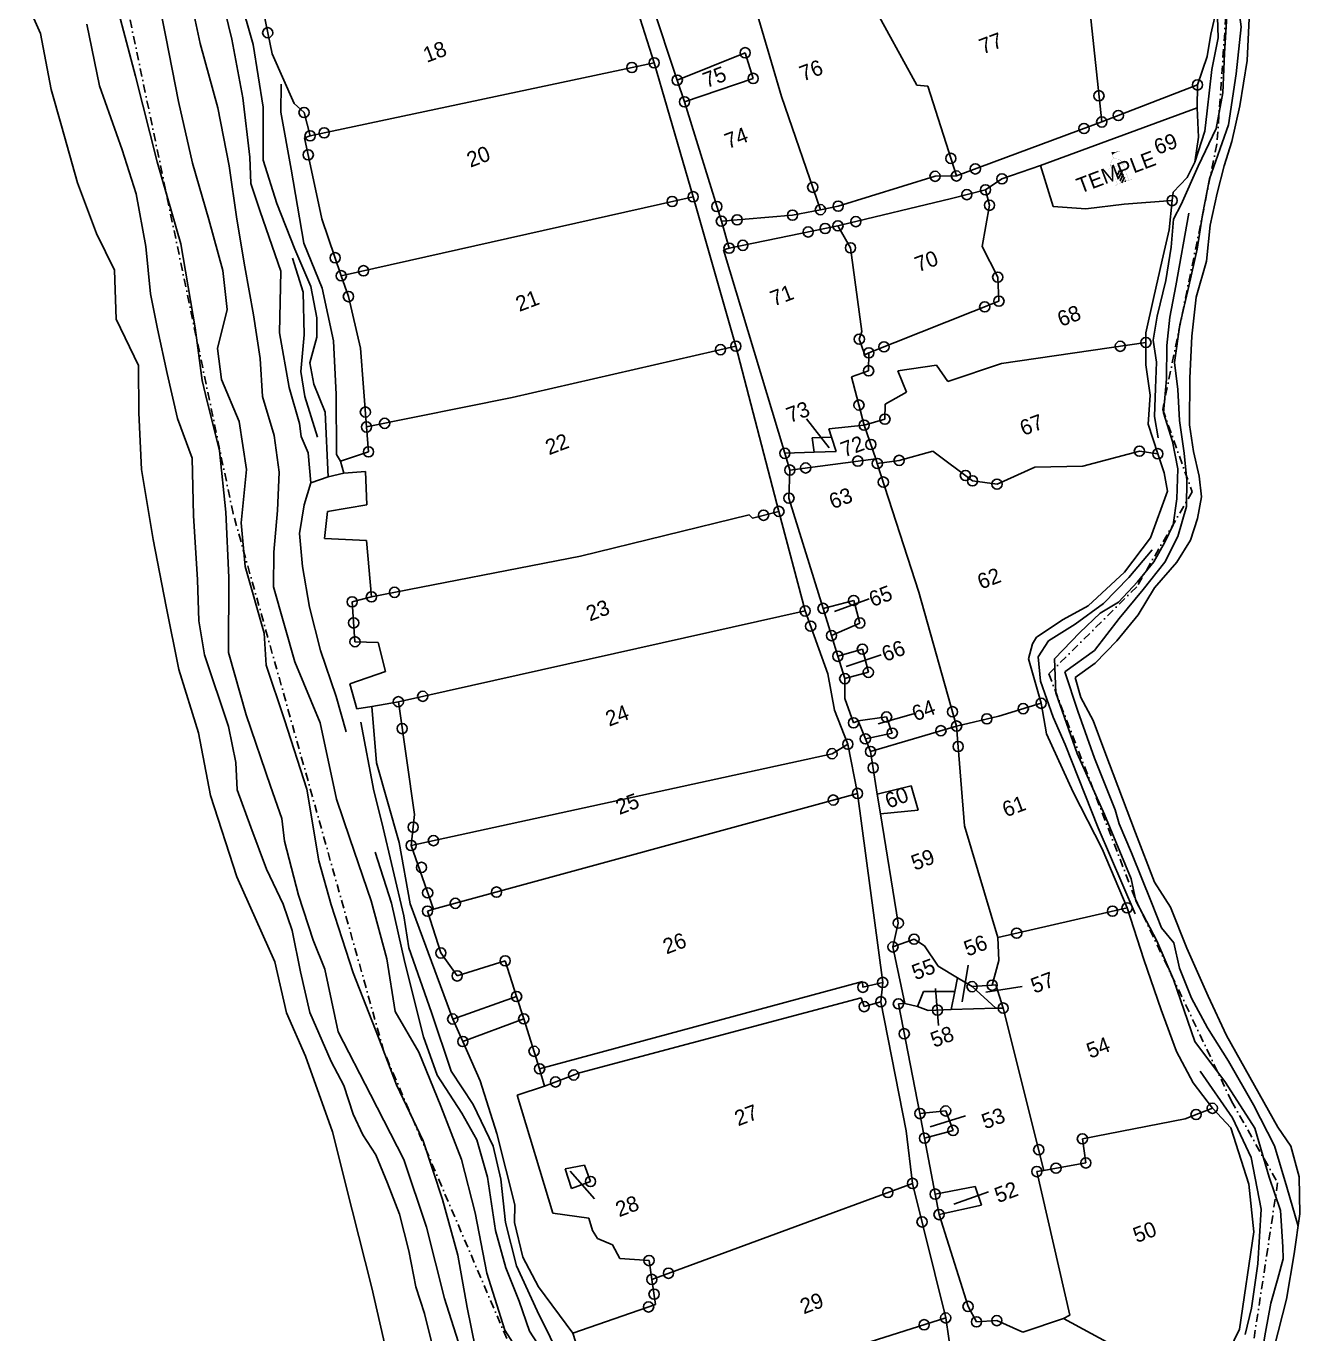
# Model space of a CAD drawing. Header units: metres. Extents: x 307096 to 311250, y 1932270 to 1936190.
# Drawn here: x 307521 to 308298, y 1932917 to 1933716 of the extents above; entities that cross this region are included whole.
import ezdxf

# ---------------------------------------------------------------- set-up
doc = ezdxf.new("R2010")
doc.units = ezdxf.units.M
doc.linetypes.add('DASHDOT', pattern=[1, 0.5, -0.25, 0, -0.25])
for name, color, linetype in [('LINE_WATER', 4, 'Continuous'), ('OFF', 1, 'Continuous'), ('POLY_PARCEL', 6, 'Continuous'), ('POLY_ROAD', 30, 'Continuous'), ('POLY_WATER', 4, 'Continuous'), ('TEXT_MAPIN', 7, 'Continuous'), ('TEXT_PARCEL', 7, 'Continuous'), ('V_BOUND_STREAM_LINE', 7, 'DASHDOT')]:
    doc.layers.add(name, color=color, linetype=linetype)
doc.styles.add('TEXT_MAP', font='')
doc.styles.get('TEXT_MAP').set_extended_font_data('Kruti Dev 050')
doc.dimstyles.get("Standard").update_dxf_attribs({"dimtxt": 0.18, "dimasz": 0.18, "dimexe": 0.18, "dimexo": 0.0625, "dimgap": 0.09, "dimtad": 0, "dimtih": 1, "dimtoh": 1, "dimdec": 4, "dimzin": 0, "dimdsep": 46, "dimtxsty": 'Standard', "dimcen": 0.09, "dimadec": 0, "dimazin": 0, "dimtfac": 1, "dimtdec": 4, "dimtofl": 0, "dimtmove": 0, "dimatfit": 3, "dimfxl": 1, "dimtolj": 1, "dimtzin": 0, "dimarcsym": 0})

msp = doc.modelspace()

# ---------------------------------------------------------------- hatches: boundary and pattern name
at = {"linetype": 'Continuous'}
msp.add_hatch(color=256, dxfattribs=at).paths.add_polyline_path([(308184.81, 1933638.19), (308185.72, 1933638.72), (308186.84, 1933639.02), (308188.16, 1933639.58), (308185.27, 1933638.92), (308184.23, 1933639.08), (308183.09, 1933638.83), (308183.66, 1933637.26), (308183.84, 1933637.34)])
h = msp.add_hatch(dxfattribs=at)
h.set_pattern_fill('ANSI31', color=256, scale=11.742427, angle=20.66671, style=0)
h.set_pattern_definition([(65.6667, (308017.5627, 1933204.3677), (-1.3374096, 0.6047993), [])])
h.paths.add_polyline_path([(308186.27, 1933626.99), (308188.94, 1933619.9), (308192.01, 1933621.06), (308189.34, 1933628.15)])

# ---------------------------------------------------------------- linework, layer by layer
at = {"linetype": 'Continuous', "const_width": 0.0587}
for points in [[(308184.28, 1933635.54), (308183.09, 1933638.83), (308184.23, 1933639.08), (308185.27, 1933638.92), (308188.16, 1933639.58), (308186.84, 1933639.02), (308185.72, 1933638.72), (308184.81, 1933638.19), (308183.84, 1933637.34), (308183.66, 1933637.26)], [(308181.3, 1933628.43), (308192.06, 1933632.49)], [(308183.18, 1933629.14), (308182.71, 1933630.4), (308182.69, 1933632.24), (308183.33, 1933633.64), (308184.04, 1933634.53), (308184.28, 1933635.54), (308185.15, 1933635.19), (308186.73, 1933634.74), (308187.59, 1933634.58), (308188.49, 1933633.99), (308189.3, 1933633.13), (308189.96, 1933631.7)], [(308186.95, 1933619.15), (308183.18, 1933629.14)], [(308188.94, 1933619.9), (308186.27, 1933626.99), (308189.34, 1933628.15), (308192.01, 1933621.06)], [(308193.73, 1933621.71), (308189.96, 1933631.7)], [(308185.07, 1933618.44), (308195.94, 1933622.54)]]:
    msp.add_lwpolyline(points, dxfattribs=at)
for centre in [(307667.99, 1933711.84), (307959.48, 1933699.61), (307890.33, 1933690.56), (307903.9, 1933693.44), (307918.02, 1933682.88), (307964.32, 1933683.94), (308175.47, 1933673.36), (308235.62, 1933679.96), (307922.44, 1933669.6), (307690.17, 1933663.17), (308177.17, 1933657.34), (308187.3, 1933661.26), (307693.85, 1933648.88), (307702.46, 1933650.71), (308166.34, 1933653.32), (307692.73, 1933637.27), (308085.04, 1933635.12), (308100, 1933628.68), (308000.73, 1933617.45), (308075.4, 1933624.17), (308088.44, 1933624.38), (308116.27, 1933622.62), (307927.75, 1933611.69), (308094.78, 1933612.99), (308106.19, 1933615.9), (308220.19, 1933609.34), (307914.87, 1933608.8), (307942.19, 1933605.7), (308005.41, 1933603.78), (308016.27, 1933605.94), (308108.63, 1933606.46), (307944.96, 1933596.74), (307954.54, 1933597.55), (307988.42, 1933600.4), (308016.13, 1933593.92), (308027.01, 1933596.49), (307997.93, 1933590.18), (308008.3, 1933592.31), (307949.66, 1933580.28), (307958.09, 1933582.01), (308023.76, 1933580.49), (307709.16, 1933574.44), (307712.9, 1933563.45), (307726.44, 1933566.49), (308113.67, 1933562.54), (307717.25, 1933550.72), (308114.4, 1933547.91), (308105.73, 1933544.48), (308029.17, 1933524.76), (308204.17, 1933522.66), (307944.39, 1933518.32), (307953.8, 1933520.48), (308034.99, 1933516.41), (308044.24, 1933520.08), (308188.49, 1933520.38), (308034.84, 1933505.43), (308028.94, 1933484.5), (307727.62, 1933480.22), (307739.38, 1933473.33), (308044.81, 1933475.84), (307728.34, 1933471.09), (308032.12, 1933472.18), (308036.22, 1933460.4), (307729.53, 1933455.91), (307983.67, 1933455.01), (308028.21, 1933450.28), (308053.44, 1933450.7), (308200.16, 1933456.29), (308211.42, 1933454.76), (307986.75, 1933444.8), (307996.41, 1933446.08), (308040.17, 1933448.81), (308093.94, 1933441.44), (308043.83, 1933437.45), (308098.24, 1933438.23), (308113.23, 1933436.15), (307986.21, 1933427.67), (307980.09, 1933419.57), (307970.74, 1933417.2), (307745.36, 1933370.14), (307719.52, 1933364.37), (307731.3, 1933367.42), (308025.73, 1933365.15), (307996.14, 1933358.74), (308007.02, 1933360.31), (307720.45, 1933351.45), (307999.46, 1933349.5), (308029.52, 1933351.39), (307721.27, 1933339.97), (308012.16, 1933343.69), (308016.05, 1933331.09), (308031.05, 1933335.39), (308020.28, 1933317.41), (308034.68, 1933321.29), (307762.61, 1933306.65), (307747.74, 1933303.34), (308129.25, 1933299.09), (308140.22, 1933302.38), (308025.63, 1933290.4), (308045.82, 1933294.01), (308086.1, 1933297.22), (308107.04, 1933292.87), (307750.1, 1933286.91), (308049.28, 1933284.07), (308079, 1933285.62), (308088.57, 1933288.45), (308022.13, 1933277.42), (308032.85, 1933280.67), (308089.54, 1933276), (308012.52, 1933271.6), (308036.04, 1933272.94), (308037.61, 1933262.92), (308013.27, 1933243.3), (308028.1, 1933247.35), (307756.77, 1933226.68), (307769.14, 1933218.52), (307755.56, 1933215.56), (307761.89, 1933202.18), (307765.63, 1933186.64), (307807.65, 1933187.09), (307782.53, 1933180.23), (307765.51, 1933175.48), (308183.78, 1933175.46), (308192.64, 1933177.49), (308052.99, 1933168.19), (308125.23, 1933162.04), (308062.58, 1933158.36), (307773.67, 1933149.9), (308049.71, 1933153.59), (307812.99, 1933145.1), (307783.61, 1933135.9), (308043.44, 1933131.94), (308110.32, 1933130.2), (307819.93, 1933123.32), (308031.36, 1933128.98), (308098, 1933129.34), (308032.17, 1933117.15), (308042.27, 1933120.16), (308053.02, 1933118.81), (308076.93, 1933114.99), (308117.02, 1933116.28), (307780.92, 1933109.58), (307824.28, 1933109.67), (308056.6, 1933100.6), (307787.07, 1933095.84), (307830.59, 1933089.88), (307833.99, 1933079.2), (307854.79, 1933075.4), (307843.65, 1933071.15), (308066.18, 1933051.84), (308081.9, 1933053.45), (308234.76, 1933051.24), (308244.71, 1933055.08), (308069.02, 1933036.82), (308086.38, 1933041.56), (308165.35, 1933036.39), (308138.71, 1933029.78), (308149.25, 1933018.48), (308167.44, 1933021.69), (307865.09, 1933010.35), (308137.52, 1933016.42), (308046.6, 1933003.65), (308061.68, 1933009.2), (308075.48, 1933002.69), (308077.85, 1932990.17), (308067.47, 1932985.69), (307900.78, 1932962.07), (307912.63, 1932954.33), (307902.51, 1932950.6), (307903.87, 1932941.57), (307900.51, 1932933.75), (308095.56, 1932934.09), (308068.79, 1932922.9), (308081.9, 1932927.05), (308100.75, 1932924.71), (308113.1, 1932925.42)]:
    msp.add_circle(centre, 3.11)
at = {"layer": 'LINE_WATER'}
for p, q in [((307605.71, 1933709.34), (307597.91, 1933748.6)), ((307626.67, 1933705.31), (307618.15, 1933745.61)), ((307637.57, 1933742.99), (307646.07, 1933707.91)), ((307648.76, 1933740.88), (307659.11, 1933704.56)), ((307573.88, 1933735.79), (307587.23, 1933685.26)), ((308259.19, 1933738.75), (308262.25, 1933715.38)), ((308247.55, 1933727.61), (308248.18, 1933708.78)), ((307557.65, 1933717.08), (307565.2, 1933679.36)), ((308253.57, 1933722.2), (308252.03, 1933699.2)), ((307613.61, 1933669.79), (307605.71, 1933709.34)), ((307646.07, 1933707.91), (307652.87, 1933672.18)), ((308248.18, 1933708.78), (308244.49, 1933689.32)), ((308262.25, 1933715.38), (308259.33, 1933686.7)), ((307637.47, 1933665.88), (307626.67, 1933705.31)), ((307659.11, 1933704.56), (307665.28, 1933666.31)), ((308252.03, 1933699.2), (308251.16, 1933675.05)), ((307587.23, 1933685.26), (307600.55, 1933633.09)), ((308244.49, 1933689.32), (308241.64, 1933664.19)), ((308259.33, 1933686.7), (308254.48, 1933655.66)), ((307565.2, 1933679.36), (307579.07, 1933640.43)), ((307675.9, 1933663.43), (307676.21, 1933680.33)), ((308235.45, 1933665.98), (308235.62, 1933679.96)), ((307622.12, 1933632.1), (307613.61, 1933669.79)), ((307652.87, 1933672.18), (307656.98, 1933635.76)), ((308251.16, 1933675.05), (308246.99, 1933653.42)), ((307644.44, 1933630.54), (307637.47, 1933665.88)), ((307665.28, 1933666.31), (307665.11, 1933634)), ((307682.37, 1933628.56), (307675.9, 1933663.43)), ((308241.64, 1933664.19), (308240.1, 1933651.76)), ((308246.99, 1933653.42), (308236.06, 1933630.4)), ((308254.48, 1933655.66), (308242.9, 1933622.54)), ((308240.1, 1933651.76), (308234.05, 1933632.85)), ((307579.07, 1933640.43), (307587.74, 1933613.55)), ((307600.55, 1933633.09), (307615.04, 1933582.99)), ((307631.95, 1933597.84), (307622.12, 1933632.1)), ((307649.08, 1933597.91), (307644.44, 1933630.54)), ((307656.98, 1933635.76), (307657.6, 1933619.86)), ((307665.11, 1933634), (307673.52, 1933607.57)), ((307690.1, 1933583.4), (307682.37, 1933628.56)), ((308236.06, 1933630.4), (308225.57, 1933606.85)), ((308242.9, 1933622.54), (308238.61, 1933600.62)), ((307587.74, 1933613.55), (307593.52, 1933581.35)), ((307657.6, 1933619.86), (307663.29, 1933602.62)), ((307673.52, 1933607.57), (307684.62, 1933579.74)), ((308225.57, 1933606.85), (308221.05, 1933597.99)), ((307640.59, 1933566.72), (307631.95, 1933597.84)), ((307653.97, 1933568.96), (307649.08, 1933597.91)), ((307663.29, 1933602.62), (307675.9, 1933566.15)), ((308221.05, 1933597.99), (308219.62, 1933580.91)), ((308230.36, 1933601.62), (308222.41, 1933557.32)), ((308238.61, 1933600.62), (308235.39, 1933579.58)), ((307593.52, 1933581.35), (307596.48, 1933552.33)), ((307615.04, 1933582.99), (307623.79, 1933531.71)), ((307701.31, 1933555.86), (307690.1, 1933583.4)), ((308219.62, 1933580.91), (308216.38, 1933560.56)), ((307689.53, 1933553.37), (307683.12, 1933574.25)), ((307684.62, 1933579.74), (307694.31, 1933556.91)), ((308235.39, 1933579.58), (308230.35, 1933557.14)), ((307643.25, 1933542.8), (307640.59, 1933566.72)), ((307659.36, 1933539.54), (307653.97, 1933568.96)), ((307675.9, 1933566.15), (307675.23, 1933528.58)), ((307694.31, 1933556.91), (307698.04, 1933537.81)), ((308216.38, 1933560.56), (308211.1, 1933538.74)), ((308222.41, 1933557.32), (308218.84, 1933538.14)), ((308230.35, 1933557.14), (308224.79, 1933533.57)), ((307596.48, 1933552.33), (307600.78, 1933530.97)), ((307690.34, 1933527.44), (307689.53, 1933553.37)), ((307708.06, 1933523.69), (307701.31, 1933555.86)), ((307637.42, 1933518.92), (307643.25, 1933542.8)), ((307663.38, 1933512.87), (307659.36, 1933539.54)), ((307698.04, 1933537.81), (307698.07, 1933525.96)), ((308211.1, 1933538.74), (308208.54, 1933524.04)), ((308218.84, 1933538.14), (308217.01, 1933520.9)), ((308224.79, 1933533.57), (308221.66, 1933510.45)), ((307600.78, 1933530.97), (307606.67, 1933503.7)), ((307623.79, 1933531.71), (307627.93, 1933499.54)), ((307675.23, 1933528.58), (307681.16, 1933495.14)), ((307688.22, 1933504.97), (307690.34, 1933527.44)), ((307698.07, 1933525.96), (307693.77, 1933510.31)), ((307639.79, 1933500.1), (307637.42, 1933518.92)), ((307709.81, 1933490.95), (307708.06, 1933523.69)), ((308208.54, 1933524.04), (308210.66, 1933510.64)), ((308217.01, 1933520.9), (308216.62, 1933500.45)), ((307664.76, 1933489.76), (307663.38, 1933512.87)), ((307693.77, 1933510.31), (307696.2, 1933497.2)), ((308210.66, 1933510.64), (308209.96, 1933494.77)), ((308221.66, 1933510.45), (308223.55, 1933493.91)), ((307606.67, 1933503.7), (307612.95, 1933476.25)), ((307690.74, 1933489.62), (307688.22, 1933504.97)), ((308216.62, 1933500.45), (308214.92, 1933479.75)), ((307627.93, 1933499.54), (307630, 1933491.03)), ((307650.63, 1933474.37), (307639.79, 1933500.1)), ((307681.16, 1933495.14), (307687.32, 1933473.18)), ((307696.2, 1933497.2), (307702.97, 1933480.21)), ((308209.96, 1933494.77), (308209.3, 1933477.51)), ((308223.55, 1933493.91), (308224.7, 1933474.99)), ((307630, 1933491.03), (307638.58, 1933456.62)), ((307671.96, 1933465.92), (307664.76, 1933489.76)), ((307698.46, 1933464.83), (307690.74, 1933489.62)), ((307709.98, 1933454.19), (307709.81, 1933490.95)), ((307702.97, 1933480.21), (307704.92, 1933440.67)), ((308209.3, 1933477.51), (308211.55, 1933464.4)), ((308214.92, 1933479.75), (308220.46, 1933462.24)), ((307612.95, 1933476.25), (307621.9, 1933452.09)), ((307654.95, 1933445.2), (307650.63, 1933474.37)), ((307687.32, 1933473.18), (307688.5, 1933465.31)), ((308224.7, 1933474.99), (308227.42, 1933455.01)), ((307675.05, 1933443.46), (307671.96, 1933465.92)), ((307688.5, 1933465.31), (307692.75, 1933455.35)), ((308220.46, 1933462.24), (308223.62, 1933445.48)), ((307638.58, 1933456.62), (307642.44, 1933419.14)), ((307692.75, 1933455.35), (307694.41, 1933437.06)), ((307712.52, 1933450.3), (307709.98, 1933454.19)), ((308227.42, 1933455.01), (308229.03, 1933438.6)), ((307621.9, 1933452.09), (307622.58, 1933416.98)), ((307651.77, 1933412.56), (307654.95, 1933445.2)), ((308223.62, 1933445.48), (308223.07, 1933427.32)), ((307673.93, 1933420.06), (307675.05, 1933443.46)), ((307694.41, 1933437.06), (307690.24, 1933423.62)), ((307704.92, 1933440.67), (307694.41, 1933437.06)), ((307704.92, 1933440.67), (307714.51, 1933442.92)), ((308229.03, 1933438.6), (308228.89, 1933422.48)), ((307690.24, 1933423.62), (307687.37, 1933406.12)), ((308223.07, 1933427.32), (308220.77, 1933411.32)), ((308228.89, 1933422.48), (308223.69, 1933404.2)), ((307622.58, 1933416.98), (307625.17, 1933377.71)), ((307642.44, 1933419.14), (307644.28, 1933379.26)), ((307654.16, 1933385.92), (307651.77, 1933412.56)), ((307671.64, 1933394.59), (307673.93, 1933420.06)), ((307687.37, 1933406.12), (307689.15, 1933385.81)), ((308220.77, 1933411.32), (308215.68, 1933400.83)), ((308215.68, 1933400.83), (308209.05, 1933388.83)), ((308223.69, 1933404.2), (308215.6, 1933388.6)), ((307671.58, 1933373.55), (307671.64, 1933394.59)), ((308193.78, 1933379.2), (308207.94, 1933396.15)), ((308209.05, 1933388.83), (308199.03, 1933376.48)), ((308215.6, 1933388.6), (308202.55, 1933371.83)), ((307665.78, 1933345.16), (307654.16, 1933385.92)), ((307689.15, 1933385.81), (307693.59, 1933360.99)), ((307625.17, 1933377.71), (307625.94, 1933352.75)), ((307644.28, 1933379.26), (307644.12, 1933333.41)), ((307684.46, 1933327.73), (307671.58, 1933373.55)), ((308178.26, 1933363.37), (308193.78, 1933379.2)), ((308199.03, 1933376.48), (308187.34, 1933364.21)), ((308202.55, 1933371.83), (308187.73, 1933354.15)), ((307693.59, 1933360.99), (307700.29, 1933334.63)), ((308160.89, 1933350.6), (308178.26, 1933363.37)), ((308176.2, 1933357.31), (308163.87, 1933345.5)), ((308187.34, 1933364.21), (308176.2, 1933357.31)), ((307625.94, 1933352.75), (307629.35, 1933332.03)), ((308144.59, 1933340.58), (308160.89, 1933350.6)), ((308187.73, 1933354.15), (308172.7, 1933334.52)), ((307667.12, 1933325.63), (307665.78, 1933345.16)), ((308138.29, 1933330.81), (308144.59, 1933340.58)), ((308163.87, 1933345.5), (308148.42, 1933329.47)), ((307644.12, 1933333.41), (307654.77, 1933295.23)), ((307700.29, 1933334.63), (307709.84, 1933306.46)), ((308172.7, 1933334.52), (308154.71, 1933321.51)), ((307629.35, 1933332.03), (307644.08, 1933288.22)), ((307678.26, 1933292.19), (307667.12, 1933325.63)), ((307700.01, 1933290.41), (307684.46, 1933327.73)), ((308139.85, 1933315.79), (308138.29, 1933330.81)), ((308148.42, 1933329.47), (308149.09, 1933308.72)), ((308154.71, 1933321.51), (308162.66, 1933297.64)), ((308147.51, 1933293.92), (308139.85, 1933315.79)), ((308149.09, 1933308.72), (308162.2, 1933271.77)), ((307709.84, 1933306.46), (307715.93, 1933284.91)), ((307654.77, 1933295.23), (307669.69, 1933251.8)), ((308154.9, 1933277.12), (308147.51, 1933293.92)), ((308162.66, 1933297.64), (308172.67, 1933268.92)), ((307644.08, 1933288.22), (307648.6, 1933266.3)), ((307691.78, 1933249.87), (307678.26, 1933292.19)), ((307709.92, 1933243.8), (307700.01, 1933290.41)), ((307724.82, 1933290.86), (307732.76, 1933248.97)), ((308175.09, 1933226.41), (308154.9, 1933277.12)), ((308162.2, 1933271.77), (308178.94, 1933234.55)), ((308172.67, 1933268.92), (308185.44, 1933237.24)), ((307648.6, 1933266.3), (307649.26, 1933249.43)), ((307649.26, 1933249.43), (307657.67, 1933226.7)), ((307669.69, 1933251.8), (307676.63, 1933232.1)), ((307699.26, 1933206.25), (307691.78, 1933249.87)), ((307732.76, 1933248.97), (307737.59, 1933229.48)), ((307718.19, 1933219.71), (307709.92, 1933243.8)), ((308185.44, 1933237.24), (308187.78, 1933228.86)), ((307676.63, 1933232.1), (307678.14, 1933218.16)), ((307737.59, 1933229.48), (307751.01, 1933172.68)), ((308178.94, 1933234.55), (308195.07, 1933195.23)), ((308187.78, 1933228.86), (308195.29, 1933211.15)), ((307657.67, 1933226.7), (307667.16, 1933201.11)), ((308197.5, 1933173.85), (308175.09, 1933226.41)), ((307678.14, 1933218.16), (307686.85, 1933185.11)), ((307731.06, 1933181.71), (307718.19, 1933219.71)), ((307706.68, 1933179.23), (307699.26, 1933206.25)), ((307733.67, 1933211.53), (307743.47, 1933180.36)), ((308195.29, 1933211.15), (308207.59, 1933180.71)), ((307667.16, 1933201.11), (307677.35, 1933179.7)), ((308195.07, 1933195.23), (308197.96, 1933181.65)), ((307686.85, 1933185.11), (307695.74, 1933157.67)), ((307740.64, 1933146.38), (307731.06, 1933181.71)), ((308197.96, 1933181.65), (308210.79, 1933157.28)), ((307677.35, 1933179.7), (307682.9, 1933163.7)), ((307720.16, 1933137.88), (307706.68, 1933179.23)), ((307743.47, 1933180.36), (307751.64, 1933144.01)), ((308207.59, 1933180.71), (308213.75, 1933165.31)), ((307751.01, 1933172.68), (307754.11, 1933152.95)), ((308213.75, 1933165.31), (308221.13, 1933156.01)), ((307682.9, 1933163.7), (307688.03, 1933138.43)), ((307695.74, 1933157.67), (307702.89, 1933140)), ((308210.79, 1933157.28), (308220.95, 1933133.77)), ((307754.11, 1933152.95), (307768.02, 1933113.46)), ((308221.13, 1933156.01), (308224.72, 1933140.59)), ((307745.75, 1933114.25), (307740.64, 1933146.38)), ((307751.64, 1933144.01), (307763.06, 1933098.61)), ((307688.03, 1933138.43), (307693.62, 1933113.65)), ((307702.89, 1933140), (307710.94, 1933101.81)), ((307735.6, 1933098.24), (307720.16, 1933137.88)), ((308220.95, 1933133.77), (308233.96, 1933095.85)), ((308224.72, 1933140.59), (308231.96, 1933122.32)), ((308231.96, 1933122.32), (308241.7, 1933104.28)), ((307693.62, 1933113.65), (307706.76, 1933083.57)), ((307760.23, 1933089.24), (307745.75, 1933114.25)), ((307768.02, 1933113.46), (307779.96, 1933077.71)), ((307710.94, 1933101.81), (307730.77, 1933063.5)), ((308241.7, 1933104.28), (308254.66, 1933083.94)), ((307746.67, 1933069.33), (307735.6, 1933098.24)), ((307763.06, 1933098.61), (307771.4, 1933075.2)), ((308233.96, 1933095.85), (308252.66, 1933070.87)), ((307773.77, 1933056.38), (307760.23, 1933089.24)), ((307706.76, 1933083.57), (307714.38, 1933069.01)), ((307779.96, 1933077.71), (307793.38, 1933057.38)), ((308256.98, 1933049.15), (308237.17, 1933077.7)), ((308254.66, 1933083.94), (308269.81, 1933057.16)), ((307762.96, 1933035.23), (307746.67, 1933069.33)), ((307771.4, 1933075.2), (307786.49, 1933052.05)), ((308252.66, 1933070.87), (308270.57, 1933043.01)), ((307714.38, 1933069.01), (307720.17, 1933051.48)), ((307730.77, 1933063.5), (307751.14, 1933023.77)), ((307786.23, 1933023.77), (307773.77, 1933056.38)), ((307793.38, 1933057.38), (307805.68, 1933031.86)), ((308269.81, 1933057.16), (308282.67, 1933032.09)), ((307720.17, 1933051.48), (307726.07, 1933038.87)), ((307786.49, 1933052.05), (307795.71, 1933035.81)), ((308268.35, 1933024.92), (308256.98, 1933049.15)), ((307726.07, 1933038.87), (307734.07, 1933026.74)), ((308270.57, 1933043.01), (308279.45, 1933012.92)), ((307774.68, 1932999.4), (307762.96, 1933035.23)), ((307795.71, 1933035.81), (307802.2, 1933013)), ((307805.68, 1933031.86), (307810.28, 1933011.86)), ((308282.67, 1933032.09), (308290.19, 1933006.88)), ((307734.07, 1933026.74), (307741.12, 1933009.35)), ((307751.14, 1933023.77), (307764.9, 1932982.52)), ((307794.74, 1932991.29), (307786.23, 1933023.77)), ((308274.43, 1932993.54), (308268.35, 1933024.92)), ((307741.12, 1933009.35), (307748.42, 1932990.44)), ((307802.2, 1933013), (307807.13, 1932980.48)), ((307810.28, 1933011.86), (307813.13, 1932985.3)), ((308279.45, 1933012.92), (308286.29, 1932992.62)), ((308290.19, 1933006.88), (308297.03, 1932983)), ((307784.11, 1932965.32), (307774.68, 1932999.4)), ((307748.42, 1932990.44), (307754.12, 1932967.98)), ((307801.67, 1932954.31), (307794.74, 1932991.29)), ((308272.39, 1932960.04), (308274.43, 1932993.54)), ((308286.29, 1932992.62), (308287.7, 1932970.5)), ((307764.9, 1932982.52), (307775.96, 1932938.94)), ((307813.13, 1932985.3), (307819.89, 1932958.82)), ((307807.13, 1932980.48), (307813.33, 1932957.56)), ((307754.12, 1932967.98), (307758.35, 1932945.95)), ((307789.79, 1932933.41), (307784.11, 1932965.32)), ((308287.7, 1932970.5), (308287.98, 1932963.22)), ((307813.33, 1932957.56), (307821.45, 1932937.32)), ((307819.89, 1932958.82), (307832.59, 1932931.49)), ((308268.65, 1932932.93), (308272.39, 1932960.04)), ((308287.98, 1932963.22), (308284.7, 1932951.07)), ((307812.68, 1932919.51), (307801.67, 1932954.31)), ((308284.7, 1932951.07), (308280.34, 1932936.16)), ((307758.35, 1932945.95), (307763.61, 1932929.85)), ((307775.96, 1932938.94), (307790.26, 1932893.66)), ((307794.81, 1932908.41), (307789.79, 1932933.41)), ((307821.45, 1932937.32), (307827.86, 1932919.05)), ((308280.34, 1932936.16), (308277.07, 1932918.38)), ((307763.61, 1932929.85), (307768.05, 1932912.46)), ((307832.59, 1932931.49), (307860.2, 1932875.42)), ((308264.67, 1932917), (308268.65, 1932932.93)), ((307831.67, 1932890.34), (307812.68, 1932919.51)), ((307827.86, 1932919.05), (307842.34, 1932896.65)), ((308277.07, 1932918.38), (308273.92, 1932899.01))]:
    msp.add_line(p, q, dxfattribs=at)
at = {"layer": 'OFF'}
msp.add_line((307833.99, 1933079.2), (307837.03, 1933068.62), dxfattribs=at)
at = {"layer": 'POLY_PARCEL'}
for p, q in [((308164.22, 1933779.46), (308177.17, 1933657.34)), ((307981.76, 1933672.8), (307958.78, 1933750.77)), ((308036.73, 1933729.91), (308064.38, 1933679.86)), ((307693.85, 1933648.88), (307903.9, 1933693.44)), ((307959.48, 1933699.61), (307918.02, 1933682.88)), ((307964.32, 1933683.94), (307959.48, 1933699.61)), ((307922.44, 1933669.6), (307964.32, 1933683.94)), ((308064.38, 1933679.86), (308071.07, 1933679.25)), ((308071.07, 1933679.25), (308088.44, 1933624.38)), ((308005.41, 1933603.78), (307981.76, 1933672.8)), ((308147.59, 1933605.82), (308139.79, 1933630.86)), ((308108.63, 1933606.46), (308106.19, 1933615.9)), ((307712.9, 1933563.45), (307927.75, 1933611.69)), ((308104.19, 1933581.31), (308108.63, 1933606.46)), ((308167.53, 1933604.31), (308147.59, 1933605.82)), ((308190.8, 1933607.14), (308167.53, 1933604.31)), ((308220.19, 1933609.34), (308190.8, 1933607.14)), ((308023.76, 1933580.49), (308016.13, 1933593.92)), ((308030.65, 1933529.4), (308023.76, 1933580.49)), ((308113.67, 1933562.54), (308104.19, 1933581.31)), ((308114.4, 1933547.91), (308113.67, 1933562.54)), ((308034.99, 1933516.41), (308114.4, 1933547.91)), ((308029.17, 1933524.76), (308030.65, 1933529.4)), ((308032.59, 1933515.17), (308029.17, 1933524.76)), ((307817.13, 1933489.1), (307953.8, 1933520.48)), ((308034.99, 1933516.41), (308032.59, 1933515.17)), ((308034.84, 1933505.43), (308034.99, 1933516.41)), ((308204.17, 1933522.66), (308115.96, 1933509.85)), ((308076.26, 1933508.79), (308052.66, 1933505.37)), ((308083.23, 1933498.91), (308076.26, 1933508.79)), ((308115.96, 1933509.85), (308083.23, 1933498.91)), ((308024.48, 1933501.77), (308034.84, 1933505.43)), ((308032.12, 1933472.18), (308024.48, 1933501.77)), ((308052.66, 1933505.37), (308057.99, 1933492.34)), ((308057.99, 1933492.34), (308044.87, 1933485)), ((307728.34, 1933471.09), (307817.13, 1933489.1)), ((308044.87, 1933485), (308044.81, 1933475.84)), ((308032.12, 1933472.18), (308010.47, 1933469.92)), ((308010.47, 1933469.92), (308012.15, 1933464.91)), ((308044.81, 1933475.84), (308032.12, 1933472.18)), ((308039.23, 1933451.73), (308032.12, 1933472.18)), ((308000.43, 1933464.44), (308012.15, 1933464.91)), ((308001.69, 1933455.69), (308000.43, 1933464.44)), ((308012.15, 1933464.91), (308015.08, 1933456.19)), ((308001.69, 1933455.69), (307983.67, 1933455.01)), ((308015.08, 1933456.19), (308001.69, 1933455.69)), ((308053.44, 1933450.7), (308074.14, 1933456.26)), ((308074.14, 1933456.26), (308098.24, 1933438.23)), ((308165.61, 1933447.19), (308200.16, 1933456.29)), ((308200.16, 1933456.29), (308211.42, 1933454.76)), ((308039.23, 1933451.73), (307986.75, 1933444.8)), ((308040.17, 1933448.81), (308039.23, 1933451.73)), ((308040.17, 1933448.81), (308053.44, 1933450.7)), ((308065.53, 1933370.13), (308040.17, 1933448.81)), ((308113.23, 1933436.15), (308136.32, 1933446.54)), ((308136.32, 1933446.54), (308165.61, 1933447.19)), ((308098.24, 1933438.23), (308113.23, 1933436.15)), ((307962.01, 1933417.52), (307858.95, 1933392.11)), ((307963.91, 1933415.47), (307962.01, 1933417.52)), ((307980.09, 1933419.57), (307963.91, 1933415.47)), ((307858.95, 1933392.11), (307731.3, 1933367.42)), ((308007.02, 1933360.31), (308025.73, 1933365.15)), ((308025.73, 1933365.15), (308029.52, 1933351.39)), ((308088.57, 1933288.45), (308065.53, 1933370.13)), ((307747.74, 1933303.34), (307996.14, 1933358.74)), ((308029.52, 1933351.39), (308012.16, 1933343.69)), ((308031.05, 1933335.39), (308016.05, 1933331.09)), ((308034.68, 1933321.29), (308031.05, 1933335.39)), ((308020.28, 1933317.41), (308034.68, 1933321.29)), ((307731.48, 1933300.45), (307747.74, 1933303.34)), ((307757.62, 1933234.52), (307747.74, 1933303.34)), ((308114.27, 1933294.6), (308140.22, 1933302.38)), ((308045.82, 1933294.01), (308028.37, 1933291.56)), ((308049.28, 1933284.07), (308045.82, 1933294.01)), ((308088.57, 1933288.45), (308114.27, 1933294.6)), ((308088.57, 1933288.45), (308036.04, 1933272.94)), ((308093.33, 1933227.52), (308088.57, 1933288.45)), ((308022.13, 1933277.42), (308012.52, 1933271.6)), ((308032.85, 1933280.67), (308049.28, 1933284.07)), ((308012.52, 1933271.6), (307755.56, 1933215.56)), ((307769.14, 1933176.57), (308028.1, 1933247.35)), ((308060.86, 1933251.89), (308040.14, 1933246.86)), ((308065.01, 1933237.15), (308060.86, 1933251.89)), ((308042.11, 1933234.79), (308065.01, 1933237.15)), ((307755.56, 1933215.56), (307757.62, 1933234.52)), ((308113.78, 1933159.42), (308093.33, 1933227.52)), ((307755.56, 1933215.56), (307769.14, 1933176.57)), ((307769.14, 1933176.57), (307765.51, 1933175.48)), ((307765.51, 1933175.48), (307773.67, 1933149.9)), ((308192.64, 1933177.49), (308113.78, 1933159.42)), ((308062.58, 1933158.36), (308049.71, 1933153.59)), ((308068.89, 1933154.21), (308062.58, 1933158.36)), ((308114.27, 1933145.26), (308113.78, 1933159.42)), ((307773.67, 1933149.9), (307783.61, 1933135.9)), ((308077.26, 1933141.87), (308068.89, 1933154.21)), ((307783.61, 1933135.9), (307812.99, 1933145.1)), ((307812.99, 1933145.1), (307819.93, 1933123.32)), ((308089.07, 1933134.73), (308077.26, 1933141.87)), ((308110.32, 1933130.2), (308114.27, 1933145.26)), ((308087.47, 1933126.43), (308089.07, 1933134.73)), ((308098, 1933129.34), (308089.07, 1933134.73)), ((308064.73, 1933117.17), (308068.37, 1933126.35)), ((308068.37, 1933126.35), (308087.47, 1933126.43)), ((308085.34, 1933115.34), (308087.47, 1933126.43)), ((308110.32, 1933130.2), (308098, 1933129.34)), ((308112.52, 1933116.15), (308098, 1933129.34)), ((308112.61, 1933130.36), (308110.32, 1933130.2)), ((308117.02, 1933116.28), (308112.61, 1933130.36)), ((307780.92, 1933109.58), (307819.93, 1933123.32)), ((307819.93, 1933123.32), (307824.28, 1933109.67)), ((308064.73, 1933117.17), (308056.86, 1933119.11)), ((308071.18, 1933114.75), (308064.73, 1933117.17)), ((307787.07, 1933095.84), (307824.28, 1933109.67)), ((307824.28, 1933109.67), (307833.99, 1933079.2)), ((308085.34, 1933115.34), (308071.18, 1933114.75)), ((308112.52, 1933116.15), (308085.34, 1933115.34)), ((308117.02, 1933116.28), (308112.52, 1933116.15)), ((308141.87, 1933017.18), (308117.02, 1933116.28)), ((307837.03, 1933068.62), (307820.33, 1933063.17)), ((307820.33, 1933063.17), (307841.97, 1932991.02)), ((308066.18, 1933051.84), (308081.9, 1933053.45)), ((308081.9, 1933053.45), (308086.38, 1933041.56)), ((308228.01, 1933048.63), (308244.71, 1933055.08)), ((308165.35, 1933036.39), (308228.01, 1933048.63)), ((308086.38, 1933041.56), (308069.02, 1933036.82)), ((308167.44, 1933021.69), (308165.35, 1933036.39)), ((308141.87, 1933017.18), (308167.44, 1933021.69)), ((307861.48, 1933020.41), (307849.58, 1933018.17)), ((307849.58, 1933018.17), (307853.38, 1933006.11)), ((307865.09, 1933010.35), (307861.48, 1933020.41)), ((308137.52, 1933016.42), (308141.87, 1933017.18)), ((308157.76, 1932928.79), (308137.52, 1933016.42)), ((307853.38, 1933006.11), (307865.09, 1933010.35)), ((307902.51, 1932950.6), (308061.68, 1933009.2)), ((308099.93, 1933007.36), (308075.48, 1933002.69)), ((308103.71, 1932995.98), (308099.93, 1933007.36)), ((307841.97, 1932991.02), (307863.94, 1932988)), ((308077.85, 1932990.17), (308103.71, 1932995.98)), ((307863.94, 1932988), (307866.27, 1932980.52)), ((307866.27, 1932980.52), (307869.27, 1932975.59)), ((307869.27, 1932975.59), (307878.46, 1932971.68)), ((307878.46, 1932971.68), (307883.05, 1932963.42)), ((307883.05, 1932963.42), (307900.78, 1932962.07)), ((307900.78, 1932962.07), (307902.51, 1932950.6)), ((307902.51, 1932950.6), (307904.83, 1932935.25)), ((307904.83, 1932935.25), (307854.34, 1932917.68)), ((307938.76, 1932881.83), (308081.9, 1932927.05)), ((308153.86, 1932926.8), (308157.76, 1932928.79))]:
    msp.add_line(p, q, dxfattribs=at)
at = {"layer": 'POLY_ROAD'}
for p, q in [((307883.85, 1933756.69), (307903.9, 1933693.44)), ((307902.28, 1933730.16), (307918.02, 1933682.88)), ((307903.9, 1933693.44), (307927.75, 1933611.69)), ((307918.02, 1933682.88), (307922.44, 1933669.6)), ((308177.17, 1933657.34), (308235.62, 1933679.96)), ((307922.44, 1933669.6), (307944.96, 1933596.74)), ((308235.45, 1933665.98), (308139.79, 1933630.86)), ((308088.44, 1933624.38), (308177.17, 1933657.34)), ((308139.79, 1933630.86), (308116.27, 1933622.62)), ((308016.27, 1933605.94), (308075.4, 1933624.17)), ((308075.4, 1933624.17), (308088.44, 1933624.38)), ((308116.27, 1933622.62), (308106.19, 1933615.9)), ((308106.19, 1933615.9), (308085.5, 1933610.64)), ((307927.75, 1933611.69), (307953.8, 1933520.48)), ((308005.41, 1933603.78), (308016.27, 1933605.94)), ((308085.5, 1933610.64), (308017.78, 1933594.26)), ((307944.96, 1933596.74), (307988.42, 1933600.4)), ((307949.66, 1933580.28), (307944.96, 1933596.74)), ((307988.42, 1933600.4), (308005.41, 1933603.78)), ((308016.13, 1933593.92), (307949.66, 1933580.28)), ((308017.78, 1933594.26), (308016.13, 1933593.92)), ((307949.66, 1933580.28), (307946.23, 1933579.24)), ((307946.23, 1933579.24), (307983.67, 1933455.01)), ((307953.8, 1933520.48), (307980.09, 1933419.57)), ((307983.67, 1933455.01), (307986.75, 1933444.8)), ((307986.75, 1933444.8), (307986.21, 1933427.67)), ((307986.21, 1933427.67), (308007.02, 1933360.31)), ((307980.09, 1933419.57), (307996.14, 1933358.74)), ((307996.14, 1933358.74), (308009.89, 1933320.45)), ((308007.02, 1933360.31), (308012.16, 1933343.69)), ((308012.16, 1933343.69), (308016.05, 1933331.09)), ((308016.05, 1933331.09), (308020.28, 1933317.41)), ((308009.89, 1933320.45), (308014.08, 1933298.11)), ((308020.28, 1933317.41), (308020.37, 1933305.35)), ((308020.37, 1933305.35), (308025.63, 1933290.4)), ((308014.08, 1933298.11), (308022.13, 1933277.42)), ((308025.63, 1933290.4), (308028.37, 1933291.56)), ((308028.37, 1933291.56), (308032.85, 1933280.67)), ((308022.13, 1933277.42), (308028.1, 1933247.35)), ((308032.85, 1933280.67), (308036.04, 1933272.94)), ((308036.04, 1933272.94), (308040.14, 1933246.86)), ((308028.1, 1933247.35), (308043.44, 1933131.94)), ((308042.11, 1933234.79), (308052.99, 1933168.19)), ((308052.99, 1933168.19), (308049.71, 1933153.59)), ((308049.71, 1933153.59), (308056.86, 1933119.11)), ((308042.27, 1933120.16), (308057.8, 1933041.35)), ((308056.86, 1933119.11), (308053.02, 1933118.81)), ((308053.02, 1933118.81), (308066.18, 1933051.84)), ((308066.18, 1933051.84), (308069.02, 1933036.82)), ((308057.8, 1933041.35), (308061.68, 1933009.2)), ((308069.02, 1933036.82), (308075.48, 1933002.69)), ((308061.68, 1933009.2), (308081.9, 1932927.05)), ((308075.48, 1933002.69), (308077.85, 1932990.17)), ((308077.85, 1932990.17), (308095.56, 1932934.09)), ((308095.56, 1932934.09), (308100.75, 1932924.71)), ((308081.9, 1932927.05), (308085.67, 1932901.95)), ((308100.75, 1932924.71), (308113.1, 1932925.42)), ((308113.1, 1932925.42), (308128.92, 1932918.28)), ((308128.92, 1932918.28), (308153.86, 1932926.8)), ((308153.86, 1932926.8), (308225.92, 1932887.77))]:
    msp.add_line(p, q, dxfattribs=at)
at = {"layer": 'POLY_WATER'}
for p, q in [((307529.21, 1933711.34), (307520.51, 1933731.19)), ((308243.73, 1933710.92), (308247.55, 1933727.61)), ((307665.58, 1933723.67), (307670.61, 1933698.93)), ((308267.17, 1933720.5), (308265.9, 1933694.8)), ((307535.69, 1933677.09), (307529.21, 1933711.34)), ((308241.48, 1933697.24), (308243.73, 1933710.92)), ((307670.61, 1933698.93), (307684.13, 1933668.56)), ((308235.62, 1933679.96), (308241.48, 1933697.24)), ((308265.9, 1933694.8), (308261.5, 1933667.23)), ((307542.12, 1933654.99), (307535.69, 1933677.09)), ((307684.13, 1933668.56), (307690.17, 1933663.17)), ((307690.17, 1933663.17), (307693.85, 1933648.88)), ((308236.32, 1933648.04), (308235.45, 1933665.98)), ((308261.5, 1933667.23), (308256.68, 1933645.41)), ((307551.91, 1933620.25), (307542.12, 1933654.99)), ((307693.85, 1933648.88), (307690.5, 1933647.73)), ((307690.5, 1933647.73), (307701.03, 1933598.26)), ((308234.05, 1933632.85), (308236.32, 1933648.04)), ((308256.68, 1933645.41), (308252, 1933630.6)), ((308229.32, 1933623.36), (308234.05, 1933632.85)), ((308252, 1933630.6), (308247.7, 1933613.85)), ((307563.42, 1933589.29), (307551.91, 1933620.25)), ((308220.71, 1933614.53), (308229.32, 1933623.36)), ((308220.19, 1933609.34), (308220.71, 1933614.53)), ((308247.7, 1933613.85), (308243.41, 1933594.32)), ((308218.39, 1933591.46), (308220.19, 1933609.34)), ((307701.03, 1933598.26), (307712.9, 1933563.45)), ((307574.49, 1933566.86), (307563.42, 1933589.29)), ((308214, 1933573.05), (308218.39, 1933591.46)), ((308243.41, 1933594.32), (308241.06, 1933572.39)), ((308208.83, 1933549.51), (308214, 1933573.05)), ((308241.06, 1933572.39), (308234.9, 1933550.42)), ((307575.55, 1933536.83), (307574.49, 1933566.86)), ((307712.9, 1933563.45), (307717.25, 1933550.72)), ((307717.25, 1933550.72), (307724.57, 1933519.15)), ((308204.18, 1933528.59), (308208.83, 1933549.51)), ((308234.9, 1933550.42), (308232.22, 1933526.63)), ((307589.11, 1933508.73), (307575.55, 1933536.83)), ((308204.17, 1933522.66), (308204.18, 1933528.59)), ((308232.22, 1933526.63), (308230.95, 1933500.93)), ((307724.57, 1933519.15), (307728.34, 1933471.09)), ((308204.13, 1933509.1), (308204.17, 1933522.66)), ((307589.4, 1933479.8), (307589.11, 1933508.73)), ((308206.73, 1933490.6), (308204.13, 1933509.1)), ((308230.95, 1933500.93), (308230.71, 1933472.49)), ((308205.45, 1933472.76), (308206.73, 1933490.6)), ((307590.85, 1933445.04), (307589.4, 1933479.8)), ((307728.34, 1933471.09), (307729.53, 1933455.91)), ((308211.42, 1933454.76), (308205.45, 1933472.76)), ((308230.71, 1933472.49), (308233.19, 1933456.22)), ((307729.53, 1933455.91), (307712.52, 1933450.3)), ((308215.28, 1933443.11), (308211.42, 1933454.76)), ((308233.19, 1933456.22), (308236.67, 1933441.01)), ((307598.07, 1933402.37), (307590.85, 1933445.04)), ((307712.52, 1933450.3), (307714.51, 1933442.92)), ((307714.51, 1933442.92), (307727.76, 1933443.91)), ((307727.76, 1933443.91), (307728.48, 1933423.47)), ((308217.23, 1933431.92), (308215.28, 1933443.11)), ((308236.67, 1933441.01), (308238.08, 1933428.5)), ((308206.97, 1933403.44), (308217.23, 1933431.92)), ((308238.08, 1933428.5), (308235.61, 1933415.21)), ((307728.48, 1933423.47), (307704.43, 1933419.55)), ((307704.43, 1933419.55), (307702.56, 1933402.94)), ((308235.61, 1933415.21), (308231.38, 1933401.97)), ((307606.05, 1933361.39), (307598.07, 1933402.37)), ((307702.56, 1933402.94), (307728.31, 1933401.78)), ((307728.31, 1933401.78), (307731.3, 1933367.42)), ((308191.14, 1933382.53), (308206.97, 1933403.44)), ((308231.38, 1933401.97), (308223.04, 1933388.56)), ((308223.04, 1933388.56), (308209.32, 1933372.78)), ((308168.86, 1933361.89), (308191.14, 1933382.53)), ((308209.32, 1933372.78), (308199.34, 1933356.32)), ((307731.3, 1933367.42), (307719.52, 1933364.37)), ((307613.72, 1933323.06), (307606.05, 1933361.39)), ((307719.52, 1933364.37), (307721.27, 1933339.97)), ((308153.7, 1933353.61), (308168.86, 1933361.89)), ((308137.4, 1933342.78), (308153.7, 1933353.61)), ((308199.34, 1933356.32), (308186.35, 1933340.47)), ((308134.87, 1933338.66), (308137.4, 1933342.78)), ((307721.27, 1933339.97), (307735.33, 1933339.44)), ((307735.33, 1933339.44), (307739.81, 1933321.79)), ((308132.45, 1933329.44), (308134.87, 1933338.66)), ((308186.35, 1933340.47), (308173.17, 1933326.97)), ((308140.22, 1933302.38), (308132.45, 1933329.44)), ((308173.17, 1933326.97), (308161.05, 1933318.05)), ((307625.73, 1933284.29), (307613.72, 1933323.06)), ((307739.81, 1933321.79), (307718.07, 1933314.16)), ((308161.05, 1933318.05), (308164.4, 1933305.93)), ((307718.07, 1933314.16), (307722.32, 1933298.94)), ((308143.35, 1933283.74), (308140.22, 1933302.38)), ((308164.4, 1933305.93), (308171.95, 1933291.9)), ((307722.32, 1933298.94), (307731.48, 1933300.45)), ((307731.48, 1933300.45), (307734.31, 1933265.93)), ((308171.95, 1933291.9), (308178.98, 1933272.82)), ((307632.98, 1933246.16), (307625.73, 1933284.29)), ((308159.67, 1933248.08), (308143.35, 1933283.74)), ((308178.98, 1933272.82), (308197.7, 1933223.19)), ((307734.31, 1933265.93), (307748.2, 1933217.27)), ((307649.13, 1933196.43), (307632.98, 1933246.16)), ((308040.14, 1933246.86), (308042.11, 1933234.79)), ((308177.38, 1933213.55), (308159.67, 1933248.08)), ((308197.7, 1933223.19), (308209.37, 1933193.16)), ((307748.2, 1933217.27), (307754.87, 1933179.85)), ((308192.64, 1933177.49), (308177.38, 1933213.55)), ((307672.37, 1933144.5), (307649.13, 1933196.43)), ((308209.37, 1933193.16), (308219.14, 1933177.88)), ((307754.87, 1933179.85), (307780.92, 1933109.58)), ((308202.9, 1933145.88), (308192.64, 1933177.49)), ((308219.14, 1933177.88), (308229.07, 1933152.94)), ((308229.07, 1933152.94), (308242.06, 1933123.58)), ((307679.45, 1933113.26), (307672.37, 1933144.5)), ((308213.39, 1933115.27), (308202.9, 1933145.88)), ((307833.99, 1933079.2), (308031.07, 1933132.59)), ((308031.07, 1933132.59), (308031.36, 1933128.98)), ((308031.36, 1933128.98), (308043.44, 1933131.94)), ((308043.44, 1933131.94), (308042.27, 1933120.16)), ((307858.27, 1933076.73), (308030.36, 1933122.55)), ((308030.36, 1933122.55), (308032.17, 1933117.15)), ((308032.17, 1933117.15), (308042.27, 1933120.16)), ((308242.06, 1933123.58), (308253.4, 1933099.51)), ((307690.99, 1933086.83), (307679.45, 1933113.26)), ((307780.92, 1933109.58), (307787.07, 1933095.84)), ((308222.88, 1933089.71), (308213.39, 1933115.27)), ((307787.07, 1933095.84), (307797.78, 1933071.88)), ((308253.4, 1933099.51), (308284.63, 1933043.47)), ((307707.51, 1933040.72), (307690.99, 1933086.83)), ((308232.92, 1933070.71), (308222.88, 1933089.71)), ((307797.78, 1933071.88), (307807.77, 1933039.61)), ((307837.03, 1933068.62), (307858.27, 1933076.73)), ((308244.71, 1933055.08), (308232.92, 1933070.71)), ((308256, 1933043.18), (308244.71, 1933055.08)), ((307719.47, 1932992.88), (307707.51, 1933040.72)), ((307807.77, 1933039.61), (307818.82, 1932996.06)), ((308266.99, 1933008.83), (308256, 1933043.18)), ((308284.63, 1933043.47), (308292.6, 1933032.04)), ((308292.6, 1933032.04), (308297.76, 1933013.29)), ((308297.76, 1933013.29), (308298.12, 1932990.64)), ((308270, 1932979.63), (308266.99, 1933008.83)), ((307731.61, 1932945.47), (307719.47, 1932992.88)), ((307818.82, 1932996.06), (307818.62, 1932985.34)), ((308298.12, 1932990.64), (308294.64, 1932966.2)), ((307818.62, 1932985.34), (307823.71, 1932964.26)), ((308261.3, 1932920.19), (308270, 1932979.63)), ((308294.64, 1932966.2), (308289.94, 1932938.52)), ((307823.71, 1932964.26), (307833.24, 1932946)), ((307741.92, 1932900.14), (307731.61, 1932945.47)), ((307833.24, 1932946), (307854.34, 1932917.68)), ((308289.94, 1932938.52), (308282.42, 1932909.07)), ((307854.34, 1932917.68), (307866.22, 1932880.4)), ((308254.75, 1932906.7), (308261.3, 1932920.19))]:
    msp.add_line(p, q, dxfattribs=at)
at = {"layer": 'V_BOUND_STREAM_LINE', "ltscale": 10}
for p, q in [((307646.87, 1933418.19), (307540.65, 1933927.37)), ((308254.35, 1933742.1), (308247.5, 1933643.71)), ((308247.5, 1933643.71), (308214.42, 1933481.81)), ((308214.42, 1933481.81), (308232.36, 1933431.51)), ((308232.36, 1933431.51), (308198.53, 1933373.44)), ((307738.92, 1933089.74), (307646.87, 1933418.19)), ((308198.53, 1933373.44), (308144.84, 1933320.33)), ((308144.84, 1933320.33), (308197.94, 1933182.3)), ((308197.94, 1933182.3), (308256.41, 1933059.43)), ((307913.35, 1932682.38), (307738.92, 1933089.74)), ((308256.41, 1933059.43), (308284.58, 1933009.52)), ((308284.58, 1933009.52), (308264, 1932874.13))]:
    msp.add_line(p, q, dxfattribs=at)

# ---------------------------------------------------------------- texts
at = {"layer": 'TEXT_MAPIN'}
msp.add_text('TEMPLE', height=9.397, rotation=20.66671, dxfattribs=at).set_placement((308164.01, 1933613.54))
at = {"layer": 'TEXT_PARCEL', "style": 'TEXT_MAP'}
for s, p in [('77', (308104.55, 1933698.59)), ('18', (307765.08, 1933693.39)), ('76', (307994.83, 1933682.03)), ('75', (307935.88, 1933678)), ('74', (307949.1, 1933640.77)), ('69', (308211.27, 1933637.15)), ('20', (307791.7, 1933629.37)), ('70', (308065.18, 1933565.49)), ('71', (307976.96, 1933544.63)), ('21', (307821.6, 1933541.32)), ('68', (308152.31, 1933532.14)), ('73', (307986.78, 1933473.43)), ('67', (308129.38, 1933465.55)), ('22', (307839.71, 1933453.79)), ('72', (308020.02, 1933452.44)), ('63', (308012.9, 1933420.79)), ('62', (308103.46, 1933371.78)), ('65', (308037.22, 1933361.04)), ('23', (307864.59, 1933352.29)), ('66', (308045.04, 1933327.56)), ('24', (307876.4, 1933288.05)), ('64', (308063.45, 1933291.23)), ('25', (307882.66, 1933234.12)), ('60', (308047.08, 1933237.95)), ('61', (308118.66, 1933232.66)), ('59', (308063.02, 1933200.09)), ('26', (307911.47, 1933148.98)), ('56', (308095.22, 1933147.67)), ('55', (308063.41, 1933133.19)), ('57', (308136.07, 1933125.01)), ('58', (308074.81, 1933091.97)), ('54', (308170.09, 1933085.31)), ('27', (307955.18, 1933044.04)), ('53', (308106.04, 1933042.11)), ('52', (308113.91, 1932997.08)), ('28', (307882.53, 1932988.5)), ('50', (308198.49, 1932972.7)), ('29', (307995.2, 1932929.19))]:
    msp.add_text(s, height=9.397, rotation=20.66671, dxfattribs=at).set_placement(p)

# ---------------------------------------------------------------- leaders
for points in [[(307996.89, 1933476.14), (308010.82, 1933458.41)], [(308035.21, 1933366.09), (308013.99, 1933358.47)], [(308042.53, 1933332), (308021.16, 1933324.84)], [(308062.32, 1933295.85), (308040.62, 1933289.75)], [(308095.69, 1933142.38), (308091.91, 1933120.16)], [(308077.43, 1933105.71), (308075.67, 1933128.19)], [(308128.65, 1933129.48), (308106.37, 1933126.04)], [(308093.98, 1933050.46), (308072.45, 1933043.75)], [(307867.56, 1932999.79), (307852.61, 1933016.66)], [(308108.09, 1933004.08), (308086.82, 1932996.62)]]:
    msp.add_leader(points, dimstyle='Standard', override={"dimtxt": 2.5, "dimasz": 2.5, "dimexe": 1.25, "dimexo": 0.625, "dimgap": 0.625, "dimtad": 1, "dimtih": 0, "dimtoh": 0, "dimzin": 8, "dimcen": 2.5, "dimtofl": 1})

doc.saveas('drawing.dxf')
